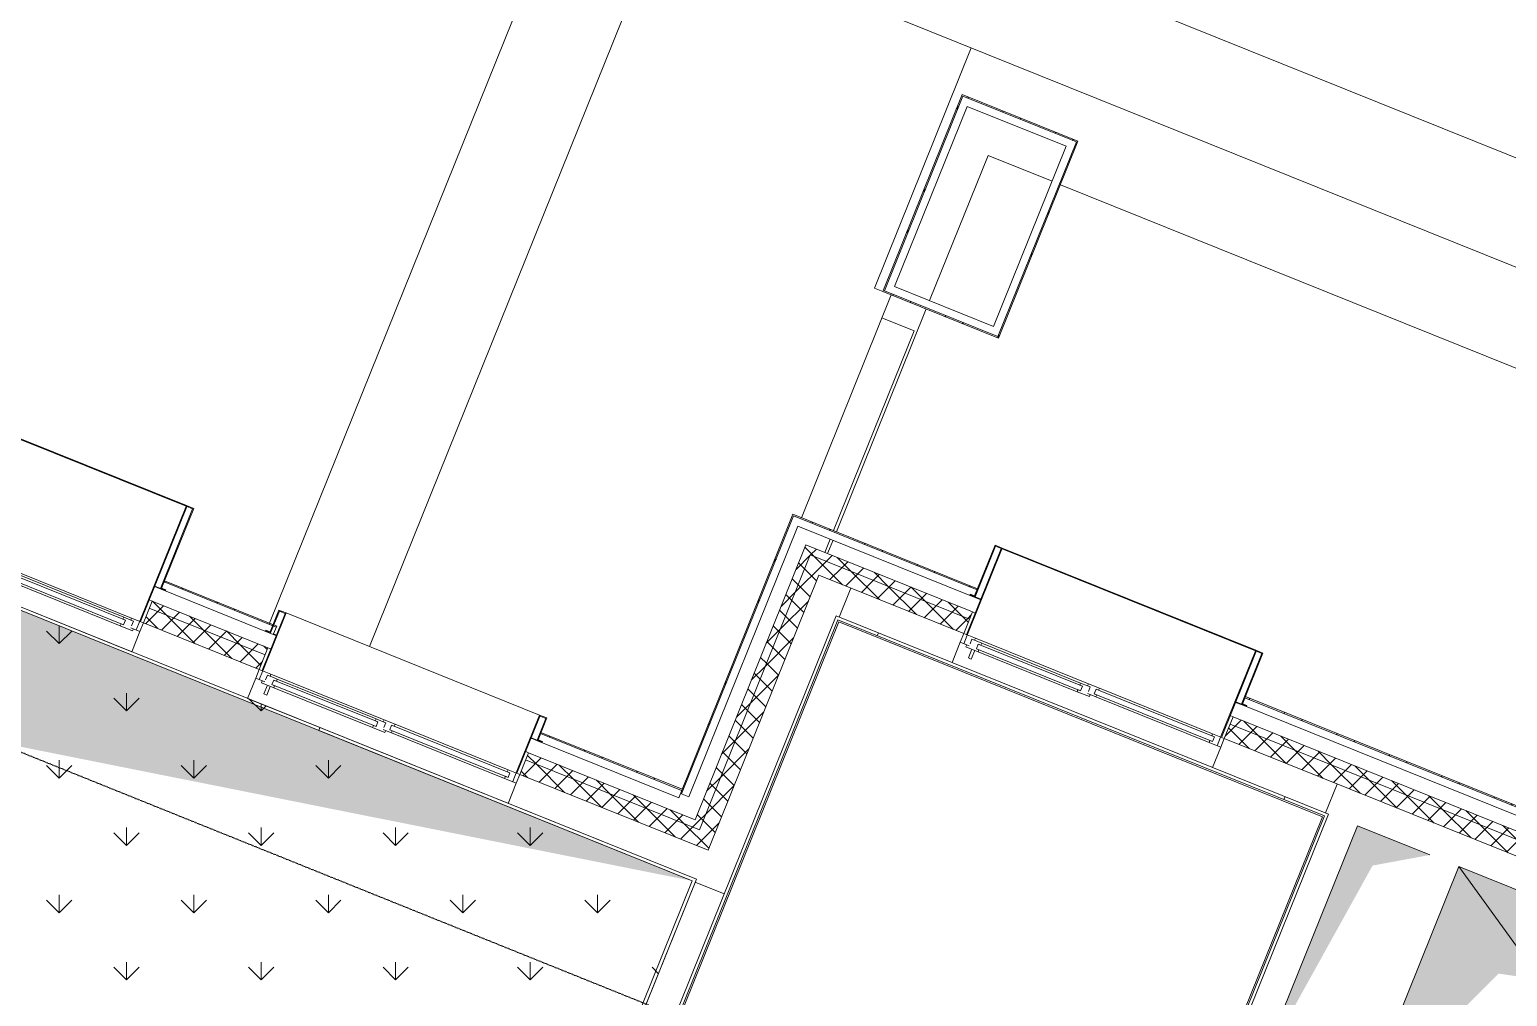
# Model space of a CAD drawing. Header units: millimetres. Extents: x -584918 to 2941280, y 3000189 to 4229862.
# Drawn here: x -459456 to -449988, y 3874109 to 3880306 of the extents above; entities that cross this region are included whole.
import ezdxf

# ---------------------------------------------------------------- set-up
doc = ezdxf.new("R2010")
doc.units = ezdxf.units.MM
doc.linetypes.add('ASVP_Линия разреза', pattern=[20, 0, -10, 0, -10])
for name, color, linetype, lineweight in [('_ Окна', 7, 'Continuous', 0), ('Крыша', 7, 'Continuous', 0), ('Линии', 7, 'Continuous', 0), ('Обобщенные модели', 7, 'Continuous', 0), ('Ограждение', 7, 'Continuous', 0), ('Окна', 7, 'Continuous', 0), ('Перекрытие', 7, 'Continuous', 0), ('Разрезы', 7, 'Continuous', 0), ('Стены внутренние', 7, 'Continuous', 0), ('Стены наружные', 7, 'Continuous', 0), ('Стены отделка', 7, 'Continuous', 0), ('Стены перегородки', 7, 'Continuous', 0), ('Стены штриховка', 7, 'Continuous', 0), ('Узлы', 7, 'Continuous', 0), ('экспертиза условные обозначения', 1, 'Continuous', 0)]:
    doc.layers.add(name, color=color, linetype=linetype, lineweight=lineweight)
pattern_1 = [(45, (-445536.98, 3844560.27), (-235.7317, 235.7317), []), (45, (-445379.83, 3844560.27), (-235.7317, 235.7317), [])]
pattern_2 = [(45, (-445536.98, 3844560.27), (-70.71068, 70.71068), []), (135, (-445536.98, 3844560.27), (-70.71068, -70.71068), [])]

# ---------------------------------------------------------------- blocks, each defined once
blk = doc.blocks.new('Окно_ПВХ_1Створка_1Фрамуга-верх - ОП_2100_h_х1150_1ст1фр-7962691-АР Этаж 02')
at = {"layer": '_ Окна'}
for p, q in [((-519, 100), (-600, 100)), ((-600, 100), (-600, 40)), ((-575, 40), (-575, 100)), ((-519, 86), (-519, 100)), ((519, 100), (519, 86)), ((600, 100), (519, 100)), ((575, 40), (575, 100)), ((600, 40), (600, 100)), ((-600, 40), (-537, 40)), ((-555, 26), (-555, 40)), ((-470, 26), (-555, 26)), ((-537, 54), (-537, 86)), ((-537, 86), (-519, 86)), ((-470, 86), (-519, 86)), ((-488, 72), (-488, 40)), ((-470, 72), (-488, 72)), ((-488, 72), (488, 72)), ((-488, 40), (-470, 40)), ((-488, 40), (488, 40)), ((-470, 86), (-470, 72)), ((-470, 40), (-470, 26)), ((470, 86), (470, 72)), ((470, 86), (519, 86)), ((470, 72), (488, 72)), ((470, 40), (470, 26)), ((488, 40), (470, 40)), ((555, 26), (470, 26)), ((488, 72), (488, 40)), ((519, 86), (537, 86)), ((537, 86), (537, 54)), ((537, 40), (600, 40)), ((555, 40), (555, 26))]:
    blk.add_line(p, q, dxfattribs=at)
at = {"layer": 'Окна'}
for p, q in [((-519, 100), (519, 100)), ((-513.5, -34), (-513.5, 26)), ((-493.5, 26), (-493.5, -34)), ((-470, 86), (470, 86)), ((470, 26), (-470, 26)), ((-493.5, -34), (-513.5, -34))]:
    blk.add_line(p, q, dxfattribs=at)
blk = doc.blocks.new('Окно_ПВХ_2Створки_1Фрамуга-верх - ОП_2100_h_х1750_2ст1фр-7979835-АР Этаж 02')
at = {"layer": '_ Окна'}
for p, q in [((-819, 100), (-900, 100)), ((-900, 100), (-900, 40)), ((-875, 40), (-875, 100)), ((-819, 86), (-819, 100)), ((38, 100), (-38, 100)), ((-38, 100), (-38, 86)), ((38, 86), (38, 100)), ((819, 100), (819, 86)), ((900, 100), (819, 100)), ((875, 40), (875, 100)), ((900, 40), (900, 100)), ((-900, 40), (-837, 40)), ((-855, 26), (-855, 40)), ((-770, 26), (-855, 26)), ((-837, 54), (-837, 86)), ((-837, 86), (-819, 86)), ((-770, 86), (-819, 86)), ((-788, 72), (-788, 40)), ((-770, 72), (-788, 72)), ((-788, 72), (-69, 72)), ((-788, 40), (-770, 40)), ((-788, 40), (-69, 40)), ((-770, 86), (-770, 72)), ((-770, 40), (-770, 26)), ((-87, 86), (-87, 72)), ((-87, 86), (-38, 86)), ((-87, 72), (-69, 72)), ((-87, 40), (-87, 26)), ((-69, 40), (-87, 40)), ((-2, 26), (-87, 26)), ((-69, 72), (-69, 40)), ((-38, 86), (-20, 86)), ((-20, 86), (-20, 54)), ((-20, 40), (20, 40)), ((-2, 40), (-2, 26)), ((20, 54), (20, 86)), ((20, 86), (38, 86)), ((20, 54), (837, 54)), ((20, 54), (38, 54)), ((38, 40), (20, 40)), ((38, 86), (819, 86)), ((38, 54), (38, 40)), ((819, 86), (837, 86)), ((819, 54), (819, 40)), ((837, 54), (819, 54)), ((837, 40), (819, 40)), ((837, 86), (837, 54)), ((837, 40), (900, 40))]:
    blk.add_line(p, q, dxfattribs=at)
at = {"layer": 'Окна'}
for p, q in [((-819, 100), (-38, 100)), ((38, 100), (819, 100)), ((-813.5, -34), (-813.5, 26)), ((-793.5, 26), (-793.5, -34)), ((-770, 86), (-87, 86)), ((-87, 26), (-770, 26)), ((819, 40), (38, 40)), ((-793.5, -34), (-813.5, -34))]:
    blk.add_line(p, q, dxfattribs=at)
blk = doc.blocks.new('Окно_ПВХ_2Створки_1Фрамуга-верх - ОП_2100_h_х1750_2ст1фр-V83-АР Этаж 02')
at = {"layer": '_ Окна'}
for p, q in [((-819, 100), (-900, 100)), ((-900, 100), (-900, 40)), ((-875, 40), (-875, 100)), ((-819, 86), (-819, 100)), ((38, 100), (-38, 100)), ((-38, 100), (-38, 86)), ((38, 86), (38, 100)), ((819, 100), (819, 86)), ((900, 100), (819, 100)), ((875, 40), (875, 100)), ((900, 40), (900, 100)), ((-900, 40), (-837, 40)), ((-855, 26), (-855, 40)), ((-770, 26), (-855, 26)), ((-837, 54), (-837, 86)), ((-837, 86), (-819, 86)), ((-770, 86), (-819, 86)), ((-788, 72), (-788, 40)), ((-770, 72), (-788, 72)), ((-788, 72), (-69, 72)), ((-788, 40), (-770, 40)), ((-788, 40), (-69, 40)), ((-770, 86), (-770, 72)), ((-770, 40), (-770, 26)), ((-87, 86), (-87, 72)), ((-87, 86), (-38, 86)), ((-87, 72), (-69, 72)), ((-87, 40), (-87, 26)), ((-69, 40), (-87, 40)), ((-2, 26), (-87, 26)), ((-69, 72), (-69, 40)), ((-38, 86), (-20, 86)), ((-20, 86), (-20, 54)), ((-20, 40), (20, 40)), ((-2, 40), (-2, 26)), ((20, 54), (20, 86)), ((20, 86), (38, 86)), ((20, 54), (837, 54)), ((20, 54), (38, 54)), ((38, 40), (20, 40)), ((38, 86), (819, 86)), ((38, 54), (38, 40)), ((819, 86), (837, 86)), ((819, 54), (819, 40)), ((837, 54), (819, 54)), ((837, 40), (819, 40)), ((837, 86), (837, 54)), ((837, 40), (900, 40))]:
    blk.add_line(p, q, dxfattribs=at)
at = {"layer": 'Окна'}
for p, q in [((-819, 100), (-38, 100)), ((38, 100), (819, 100)), ((-813.5, -34), (-813.5, 26)), ((-793.5, 26), (-793.5, -34)), ((-770, 86), (-87, 86)), ((-87, 26), (-770, 26)), ((819, 40), (38, 40)), ((-793.5, -34), (-813.5, -34))]:
    blk.add_line(p, q, dxfattribs=at)
blk = doc.blocks.new('Откос с зашивкой _верх_низ_ - Откос-7924462-АР Этаж 02')
at = {"layer": 'Обобщенные модели'}
for p, q in [((-580, 300), (-580, -500)), ((-575, -500), (-575, 300)), ((575, 300), (575, -500)), ((580, -500), (580, 300)), ((-620, 55), (-655, 55)), ((-655, 55), (-655, 50)), ((-655, 50), (-625, 50)), ((-625, 50), (-625, -500)), ((-620, -495), (-620, 55)), ((-620, 55), (-580, 55)), ((580, 55), (620, 55)), ((655, 55), (620, 55)), ((620, 55), (620, -495)), ((625, -500), (625, 50)), ((625, 50), (655, 50)), ((655, 50), (655, 55)), ((-625, -500), (-575, -500)), ((-575, -495), (-620, -495)), ((-580, -500), (-575, -500)), ((-575, -500), (-575, -495)), ((575, -495), (-575, -495)), ((-575, -500), (575, -500)), ((575, -500), (-575, -500)), ((620, -495), (575, -495)), ((575, -495), (575, -500)), ((575, -500), (580, -500)), ((575, -500), (625, -500))]:
    blk.add_line(p, q, dxfattribs=at)
blk = doc.blocks.new('Откос с зашивкой _верх_низ_ - Откос-V90-АР Этаж 02')
at = {"layer": 'Обобщенные модели'}
for p, q in [((-880, 300), (-880, -100)), ((-875, -100), (-875, 300)), ((875, 300), (875, -100)), ((880, -100), (880, 300)), ((-920, 55), (-955, 55)), ((-955, 55), (-955, 50)), ((-955, 50), (-925, 50)), ((-925, 50), (-925, -100)), ((-920, -95), (-920, 55)), ((-920, 55), (-880, 55)), ((880, 55), (900, 55)), ((955, 55), (920, 55)), ((920, 55), (920, -95)), ((925, -100), (925, 50)), ((925, 50), (955, 50)), ((955, 50), (955, 55)), ((-925, -100), (-875, -100)), ((-875, -95), (-920, -95)), ((-880, -100), (-875, -100)), ((-875, -100), (-875, -95)), ((-875, -100), (875, -100)), ((875, -100), (-875, -100)), ((920, -95), (875, -95)), ((875, -95), (875, -100)), ((875, -100), (880, -100)), ((875, -100), (925, -100))]:
    blk.add_line(p, q, dxfattribs=at)
blk = doc.blocks.new('Откос с зашивкой _верх_низ_ - Откос-7920893-АР Этаж 02')
at = {"layer": 'Обобщенные модели'}
for p, q in [((-880, 300), (-880, -300)), ((-875, -300), (-875, 300)), ((875, 300), (875, -300)), ((880, -300), (880, 300)), ((-920, 55), (-955, 55)), ((-955, 55), (-955, 50)), ((-955, 50), (-925, 50)), ((-925, 50), (-925, -300)), ((-920, -295), (-920, 55)), ((-920, 55), (-880, 55)), ((880, 55), (920, 55)), ((955, 55), (920, 55)), ((920, 55), (920, -295)), ((925, -300), (925, 50)), ((925, 50), (955, 50)), ((955, 50), (955, 55)), ((-925, -300), (-875, -300)), ((-875, -295), (-920, -295)), ((-880, -300), (-875, -300)), ((-875, -300), (-875, -295)), ((875, -295), (-875, -295)), ((-875, -300), (875, -300)), ((875, -300), (-875, -300)), ((920, -295), (875, -295)), ((875, -295), (875, -300)), ((875, -300), (880, -300)), ((875, -300), (925, -300))]:
    blk.add_line(p, q, dxfattribs=at)
blk = doc.blocks.new('Ограждение - Ограждение-7956495-АР Этаж 02')
at = {"layer": 'Ограждение'}
for p, q in [((-12382.2, 31941.8), (-10232.9, 37275)), ((-10232.9, 37275), (-865, 33499.9)), ((-9873, 36429.2), (-11741.9, 31791.6)), ((-1710.8, 33140), (-9873, 36429.2))]:
    blk.add_line(p, q, dxfattribs=at)

msp = doc.modelspace()

# ---------------------------------------------------------------- hatches: boundary and pattern name
at = {"layer": 'Стены наружные'}
h = msp.add_hatch(dxfattribs=at)
h.set_pattern_fill('FP_36', color=256, style=0, pattern_type=2)
h.set_pattern_definition(pattern_2)
h.paths.add_polyline_path([(-457947.521, 3876297.876), (-457928.832, 3876344.252), (-458670.847, 3876643.273), (-458689.536, 3876596.897), (-457961.71, 3876303.594)])
h.paths.add_polyline_path([(-459802.559, 3877045.428), (-459783.87, 3877091.804), (-461778.035, 3877895.423), (-461796.724, 3877849.047), (-459839.936, 3877060.491)])
h.paths.add_polyline_path([(-464069.146, 3878764.799), (-464050.457, 3878811.175), (-466090.998, 3879633.483), (-466109.687, 3879587.107), (-464070.783, 3878765.459)])
h.paths.add_polyline_path([(-467779.221, 3880259.904), (-467760.532, 3880306.28), (-468502.547, 3880605.301), (-468521.236, 3880558.925), (-467793.422, 3880265.627)])
h = msp.add_hatch(dxfattribs=at)
h.set_pattern_fill('FP_36', color=256, style=0, pattern_type=2)
h.set_pattern_definition(pattern_2)
h.paths.add_polyline_path([(-457984.898, 3876205.124), (-457947.521, 3876297.876), (-458689.536, 3876596.897), (-458726.914, 3876504.145), (-458007.325, 3876214.162)])
h.paths.add_polyline_path([(-459839.936, 3876952.677), (-459802.559, 3877045.428), (-461796.724, 3877849.047), (-461834.102, 3877756.296), (-459862.363, 3876961.714)])
h.paths.add_polyline_path([(-464106.523, 3878672.047), (-464069.146, 3878764.799), (-466109.687, 3879587.107), (-466147.065, 3879494.355), (-464336.685, 3878764.799)])
h.paths.add_polyline_path([(-467816.599, 3880167.152), (-467779.221, 3880259.904), (-468428.484, 3880521.548), (-468465.862, 3880428.796), (-467820.034, 3880168.537)])
h = msp.add_hatch(dxfattribs=at)
h.set_pattern_fill('FP_17', color=256, style=0, pattern_type=2)
h.set_pattern_definition(pattern_1)
h.paths.add_polyline_path([(-453982.502, 3878624.481), (-453477.157, 3879878.486), (-453484.577, 3879881.477), (-453989.922, 3878627.471)])
h = msp.add_hatch(dxfattribs=at)
h.set_pattern_fill('FP_17', color=256, style=0, pattern_type=2)
h.set_pattern_definition(pattern_1)
h.paths.add_polyline_path([(-452742.562, 3879582.456), (-452739.571, 3879589.876), (-453481.587, 3879888.897), (-453484.577, 3879881.477), (-452749.982, 3879585.446)])
h = msp.add_hatch(dxfattribs=at)
h.set_pattern_fill('FP_17', color=256, style=0, pattern_type=2)
h.set_pattern_definition(pattern_1)
h.paths.add_polyline_path([(-453247.907, 3878328.45), (-452742.562, 3879582.456), (-452749.982, 3879585.446), (-453255.327, 3878331.44), (-453252.337, 3878330.235)])
h = msp.add_hatch(dxfattribs=at)
h.set_pattern_fill('FP_17', color=256, style=0, pattern_type=2)
h.set_pattern_definition(pattern_1)
h.paths.add_polyline_path([(-453255.327, 3878331.44), (-453252.337, 3878338.86), (-453979.512, 3878631.901), (-453982.502, 3878624.481), (-453273.74, 3878338.86)])
h = msp.add_hatch(dxfattribs=at)
h.set_pattern_fill('FP_17', color=256, style=0, pattern_type=2)
h.set_pattern_definition(pattern_1)
h.paths.add_polyline_path([(-455279.132, 3875406.918), (-454561.108, 3877188.682), (-454568.528, 3877191.672), (-455286.552, 3875409.908)])
h = msp.add_hatch(dxfattribs=at)
h.set_pattern_fill('FP_17', color=256, style=0, pattern_type=2)
h.set_pattern_definition(pattern_1)
h.paths.add_polyline_path([(-453385.941, 3876715.107), (-453382.951, 3876722.527), (-454565.538, 3877199.092), (-454568.528, 3877191.672), (-453398.872, 3876720.318)])
h = msp.add_hatch(dxfattribs=at)
h.set_pattern_fill('FP_36', color=256, style=0, pattern_type=2)
h.set_pattern_definition(pattern_2)
h.paths.add_polyline_path([(-455146.275, 3875222.923), (-454436.1, 3876985.209), (-454482.476, 3877003.898), (-455192.651, 3875241.612), (-455184.345, 3875238.265)])
h = msp.add_hatch(dxfattribs=at)
h.set_pattern_fill('FP_36', color=256, style=0, pattern_type=2)
h.set_pattern_definition(pattern_2)
h.paths.add_polyline_path([(-447776.653, 3874247.644), (-447757.964, 3874294.02), (-451746.296, 3875901.258), (-451764.984, 3875854.882), (-447796.034, 3874255.454)])
h.paths.add_polyline_path([(-453434.518, 3876527.679), (-453415.83, 3876574.055), (-454436.1, 3876985.209), (-454454.789, 3876938.833), (-453446.154, 3876532.368)])
h = msp.add_hatch(dxfattribs=at)
h.set_pattern_fill('FP_36', color=256, style=0, pattern_type=2)
h.set_pattern_definition(pattern_2)
h.paths.add_polyline_path([(-455072.212, 3875139.169), (-454362.037, 3876901.455), (-454454.789, 3876938.833), (-455164.964, 3875176.547), (-455090.763, 3875146.645)])
h = msp.add_hatch(dxfattribs=at)
h.set_pattern_fill('FP_36', color=256, style=0, pattern_type=2)
h.set_pattern_definition(pattern_2)
h.paths.add_polyline_path([(-447721.279, 3874117.514), (-447683.901, 3874210.266), (-451764.984, 3875854.882), (-451802.362, 3875762.13), (-447758.68, 3874132.586)])
h.paths.add_polyline_path([(-453471.896, 3876434.927), (-453434.518, 3876527.679), (-454362.037, 3876901.455), (-454399.415, 3876808.703), (-453475.331, 3876436.312)])
h = msp.add_hatch(dxfattribs=at)
h.set_pattern_fill('FP_17', color=256, style=0, pattern_type=2)
h.set_pattern_definition(pattern_1)
h.paths.add_polyline_path([(-457875.756, 3876475.96), (-457872.766, 3876483.38), (-458591.593, 3876773.056), (-458594.583, 3876765.636), (-457875.832, 3876475.99)])
h = msp.add_hatch(dxfattribs=at)
h.set_pattern_fill('FP_17', color=256, style=0, pattern_type=2)
h.set_pattern_definition(pattern_1)
h.paths.add_polyline_path([(-447890.392, 3874500.483), (-447887.402, 3874507.903), (-451667.041, 3876031.041), (-451670.031, 3876023.621), (-447898.241, 3874503.646)])
h = msp.add_hatch(dxfattribs=at)
h.set_pattern_fill('FP_17', color=256, style=0, pattern_type=2)
h.set_pattern_definition(pattern_1)
h.paths.add_polyline_path([(-455278.703, 3875429.386), (-455275.713, 3875436.806), (-456180.044, 3875801.238), (-456183.034, 3875793.818), (-455279.132, 3875429.559)])
h = msp.add_hatch(dxfattribs=at)
h.set_pattern_fill('FP_36', color=256, style=0, pattern_type=2)
h.set_pattern_definition(pattern_2)
h.paths.add_polyline_path([(-455109.59, 3875046.418), (-455072.212, 3875139.169), (-456277.987, 3875625.079), (-456315.364, 3875532.327), (-455174.173, 3875072.443)])
h = msp.add_hatch(dxfattribs=at)
h.set_pattern_fill('FP_36', color=256, style=0, pattern_type=2)
h.set_pattern_definition(pattern_2)
h.paths.add_polyline_path([(-455164.964, 3875176.547), (-455146.275, 3875222.923), (-456259.298, 3875671.455), (-456277.987, 3875625.079), (-455184.345, 3875184.357)])
at = {"layer": 'Узлы'}
h = msp.add_hatch(color=256, dxfattribs=at)
h.paths.add_polyline_path([(-437255.543, 3863970.181), (-436689.837, 3864720.898), (-435990.934, 3864700.429), (-436825.701, 3865036.827), (-437238.931, 3864011.404)])
h.paths.add_polyline_path([(-439685.089, 3865164.88), (-440961.341, 3865679.191), (-441036.096, 3865493.687), (-440914.853, 3865563.687), (-439713.468, 3865174.084)])
h.paths.add_polyline_path([(-436750.945, 3865222.331), (-436093.94, 3866094.207), (-435430.269, 3866091.707), (-436265.036, 3866428.106), (-436657.501, 3865454.211)])
h.paths.add_polyline_path([(-444544.873, 3867285.023), (-446121.655, 3867920.442), (-446252.477, 3867595.811), (-446063.076, 3867749.184), (-444553.871, 3867287.774)])
h.paths.add_polyline_path([(-443797.32, 3869140.06), (-445374.102, 3869775.48), (-445448.858, 3869589.976), (-445310.294, 3869669.976), (-443807.426, 3869143.6)])
h.paths.add_polyline_path([(-437188.679, 3871921.51), (-436841.27, 3872574.891), (-436694.879, 3872585.032), (-436889.658, 3872663.525), (-437181.203, 3871940.06)])
h.paths.add_polyline_path([(-450935.755, 3873364.424), (-450044.8, 3874255.379), (-447796.034, 3873932.011), (-450300.335, 3874941.206), (-450920.804, 3873401.525)])
h.paths.add_polyline_path([(-451585.018, 3873626.068), (-450852.262, 3874947.996), (-450485.839, 3875015.962), (-450949.598, 3875202.85), (-451544.405, 3873726.849)])
h.paths.add_polyline_path([(-461556.677, 3873709.268), (-459680.64, 3875742.729), (-455210.371, 3874849.839), (-460274.624, 3876890.657), (-461553.664, 3873716.743)])
at = {"layer": 'экспертиза условные обозначения'}
h = msp.add_hatch(dxfattribs=at)
h.set_pattern_fill('GRASS', color=2, scale=24)
h.set_pattern_definition([(90, (-514872.35, 3487129.7), (-431.0523, 431.0523), [114.3, -747.8046]), (45, (-514872.35, 3487129.7), (-431.0523, 431.0523), [114.3, -495.3]), (135, (-514872.35, 3487129.7), (-431.0523, -431.0523), [114.3, -495.3])])
h.paths.add_polyline_path([(-460285.699, 3876916.683), (-461575.227, 3873716.743), (-456473.873, 3871660.974), (-455184.345, 3874860.914)])
at = {"layer": 'экспертиза условные обозначения', "lineweight": -3}
h = msp.add_hatch(dxfattribs=at)
h.set_pattern_fill('GRASS', color=3, scale=24)
h.set_pattern_definition([(90, (-445940.84, 3599179.46), (-431.0523, 431.0523), [114.3, -747.8046]), (45, (-445940.84, 3599179.46), (-431.0523, 431.0523), [114.3, -495.3]), (135, (-445940.84, 3599179.46), (-431.0523, -431.0523), [114.3, -495.3])])
edge = h.paths.add_edge_path()
edge.add_line((-464117.667, 3872531.111), (-463407.492, 3874293.397))
edge.add_line((-463407.492, 3874293.397), (-446452.447, 3867460.767))
edge.add_line((-446452.447, 3867460.767), (-447162.622, 3865698.481))
edge.add_line((-447162.622, 3865698.481), (-451766.386, 3867559.12))
edge.add_arc((-452188.302, 3866523.809), 1117.981, 67.8278443, 178.9159405)
edge.add_line((-453306.082, 3866544.96), (-453306.082, 3864709.598))
edge.add_line((-453306.082, 3864709.598), (-456258.851, 3864709.598))
edge.add_line((-456258.851, 3864709.598), (-456256.082, 3869363.01))
edge.add_line((-456256.082, 3869363.01), (-460266.386, 3870984.493))
edge.add_line((-460266.386, 3870984.493), (-462958.851, 3872069.516))

# ---------------------------------------------------------------- linework, layer by layer
at = {"layer": 'Крыша'}
for p, q in [((-454043.718, 3878649.15), (-453423.25, 3880188.832)), ((-453989.922, 3878627.471), (-454043.718, 3878649.15)), ((-454511.742, 3877177.413), (-453936.126, 3878605.792))]:
    msp.add_line(p, q, dxfattribs=at)
at = {"layer": 'Линии'}
for p, q in [((-455210.371, 3874849.839), (-460274.624, 3876890.657)), ((-450949.598, 3875202.85), (-451585.018, 3873626.068)), ((-450485.839, 3875015.962), (-450949.598, 3875202.85)), ((-450300.335, 3874941.206), (-450935.755, 3873364.424)), ((-450300.335, 3874941.206), (-448431.454, 3872355.228)), ((-447796.034, 3873932.011), (-450300.335, 3874941.206))]:
    msp.add_line(p, q, dxfattribs=at)
at = {"layer": 'Перекрытие'}
for p, q in [((-453315.464, 3879498.508), (-453689.988, 3878569.134)), ((-452905.5, 3879333.299), (-453315.464, 3879498.508)), ((-447472.095, 3877143.718), (-452851.704, 3879311.62)), ((-453711.667, 3878515.338), (-454287.282, 3877086.959)), ((-453790.021, 3878374.411), (-453995.93, 3878457.389)), ((-454305.832, 3877094.435), (-453790.021, 3878374.411)), ((-454361.899, 3876955.307), (-454327.511, 3877040.639)), ((-454308.961, 3877033.163), (-454343.349, 3876947.831)), ((-454195.361, 3876726.473), (-454270.116, 3876540.969)), ((-451153.653, 3875285.081), (-451078.897, 3875470.584)), ((-455006.317, 3874767.608), (-455191.821, 3874842.363))]:
    msp.add_line(p, q, dxfattribs=at)
at = {"layer": 'Разрезы', "linetype": 'ASVP_Линия разреза'}
msp.add_line((-475587.767, 3882153.064), (-407776.35, 3854826.075), dxfattribs=at)
at = {"layer": 'Стены внутренние'}
for p, q in [((-458801.669, 3876318.641), (-459914.691, 3876767.173)), ((-454272.054, 3876509.406), (-456230.642, 3871649.207)), ((-451174.141, 3875260.993), (-454272.054, 3876509.406)), ((-458749.34, 3876448.494), (-458801.669, 3876318.641)), ((-453546.651, 3876249.423), (-453494.323, 3876379.276)), ((-458059.654, 3876019.62), (-458007.325, 3876149.473)), ((-457595.894, 3875832.732), (-458059.654, 3876019.62)), ((-451824.789, 3875706.479), (-451877.117, 3875576.626)), ((-456337.791, 3875476.676), (-456390.12, 3875346.823)), ((-453132.729, 3870400.794), (-451174.141, 3875260.993))]:
    msp.add_line(p, q, dxfattribs=at)
at = {"layer": 'Стены наружные'}
for p, q in [((-458613.272, 3876719.26), (-458655.01, 3876736.08)), ((-453362.892, 3876651.911), (-453404.63, 3876668.731)), ((-458689.398, 3876650.748), (-458670.847, 3876643.273)), ((-453415.83, 3876574.055), (-453397.279, 3876566.58)), ((-457875.894, 3876422.108), (-457894.445, 3876429.584)), ((-457928.832, 3876344.252), (-457910.282, 3876336.776)), ((-451764.846, 3875908.733), (-451746.296, 3875901.258)), ((-451688.72, 3875977.245), (-451730.459, 3875994.065)), ((-456201.723, 3875747.442), (-456243.461, 3875764.262)), ((-456277.848, 3875678.93), (-456259.298, 3875671.455))]:
    msp.add_line(p, q, dxfattribs=at)
at = {"layer": 'Стены отделка'}
for p, q in [((-453481.587, 3879888.897), (-453989.922, 3878627.471)), ((-452739.571, 3879589.876), (-453481.587, 3879888.897)), ((-453914.447, 3878659.588), (-453449.469, 3879813.422)), ((-453449.469, 3879813.422), (-452815.047, 3879557.759)), ((-452815.047, 3879557.759), (-453280.024, 3878403.925)), ((-453247.907, 3878328.45), (-452739.571, 3879589.876)), ((-453280.024, 3878403.925), (-453914.447, 3878659.588)), ((-453989.922, 3878627.471), (-453247.907, 3878328.45)), ((-454565.538, 3877199.092), (-455297.392, 3875383.01)), ((-453382.951, 3876722.527), (-454565.538, 3877199.092)), ((-455232.756, 3875388.229), (-454533.421, 3877123.617)), ((-454533.421, 3877123.617), (-453404.63, 3876668.731)), ((-458591.593, 3876773.056), (-458613.272, 3876719.26)), ((-457872.766, 3876483.38), (-458591.593, 3876773.056)), ((-458613.272, 3876719.26), (-457894.445, 3876429.584)), ((-453404.63, 3876668.731), (-453382.951, 3876722.527)), ((-457894.445, 3876429.584), (-457872.766, 3876483.38)), ((-454288.666, 3876548.444), (-456269.681, 3871632.594)), ((-456243.655, 3871643.669), (-454277.592, 3876522.419)), ((-451135.102, 3875277.605), (-454288.666, 3876548.444)), ((-454277.592, 3876522.419), (-451161.128, 3875266.53)), ((-454017.831, 3876439.302), (-454025.306, 3876420.751)), ((-451667.041, 3876031.041), (-451688.72, 3875977.245)), ((-447887.402, 3874507.903), (-451667.041, 3876031.041)), ((-451688.72, 3875977.245), (-447909.081, 3874454.107)), ((-457595.894, 3875832.732), (-457603.37, 3875814.182)), ((-457603.37, 3875814.182), (-455210.371, 3874849.839)), ((-455184.345, 3874860.914), (-457595.894, 3875832.732)), ((-456180.044, 3875801.238), (-456201.723, 3875747.442)), ((-456201.723, 3875747.442), (-455297.392, 3875383.01)), ((-455275.713, 3875436.806), (-456180.044, 3875801.238)), ((-455286.552, 3875409.908), (-455232.756, 3875388.229)), ((-451413.358, 3875389.738), (-451420.833, 3875371.188)), ((-451161.128, 3875266.53), (-453127.191, 3870387.781)), ((-453116.116, 3870361.755), (-451135.102, 3875277.605)), ((-456529.94, 3871521.846), (-455184.345, 3874860.914)), ((-455210.371, 3874849.839), (-456555.966, 3871510.771))]:
    msp.add_line(p, q, dxfattribs=at)
at = {"layer": 'Стены перегородки'}
for p, q in [((-454482.476, 3877003.898), (-455192.651, 3875241.612)), ((-453415.83, 3876574.055), (-454482.476, 3877003.898)), ((-455109.59, 3875046.418), (-454399.415, 3876808.703)), ((-454399.415, 3876808.703), (-453471.896, 3876434.927)), ((-458670.847, 3876643.273), (-458726.914, 3876504.145)), ((-457928.832, 3876344.252), (-458670.847, 3876643.273)), ((-453471.896, 3876434.927), (-453415.83, 3876574.055)), ((-458726.914, 3876504.145), (-457984.898, 3876205.124)), ((-457984.898, 3876205.124), (-457928.832, 3876344.252)), ((-451746.296, 3875901.258), (-451802.362, 3875762.13)), ((-447804.34, 3874312.709), (-451746.296, 3875901.258)), ((-451802.362, 3875762.13), (-447721.279, 3874117.514)), ((-456259.298, 3875671.455), (-456315.364, 3875532.327)), ((-455192.651, 3875241.612), (-456259.298, 3875671.455)), ((-456315.364, 3875532.327), (-455109.59, 3875046.418))]:
    msp.add_line(p, q, dxfattribs=at)
at = {"layer": 'Стены штриховка'}
for p, q in [((-453477.157, 3879878.486), (-453979.512, 3878631.901)), ((-452749.982, 3879585.446), (-453477.157, 3879878.486)), ((-453252.337, 3878338.86), (-452749.982, 3879585.446)), ((-453979.512, 3878631.901), (-453252.337, 3878338.86)), ((-455279.132, 3875406.918), (-454561.108, 3877188.682)), ((-453385.941, 3876715.107), (-454561.108, 3877188.682)), ((-454454.789, 3876938.833), (-455164.964, 3875176.547)), ((-453434.518, 3876527.679), (-454454.789, 3876938.833)), ((-457875.756, 3876475.96), (-458594.583, 3876765.636)), ((-457947.521, 3876297.876), (-458689.536, 3876596.897)), ((-447882.972, 3874497.493), (-451670.031, 3876023.621)), ((-447776.653, 3874247.644), (-451764.984, 3875854.882)), ((-455278.703, 3875429.386), (-456183.034, 3875793.818)), ((-455164.964, 3875176.547), (-456277.987, 3875625.079))]:
    msp.add_line(p, q, dxfattribs=at)
at = {"layer": 'экспертиза условные обозначения', "color": 2}
msp.add_lwpolyline([(-460285.699, 3876916.683), (-461575.227, 3873716.743), (-456473.873, 3871660.974), (-455184.345, 3874860.914), (-460285.699, 3876916.683)], dxfattribs=at)

# ---------------------------------------------------------------- block references
at = {"layer": 'Обобщенные модели'}
for name, p, rotation in [('Откос с зашивкой _верх_низ_ - Откос-7924462-АР Этаж 02', (-459171.292, 3877006.666), 158.051300916457), ('Откос с зашивкой _верх_низ_ - Откос-7920893-АР Этаж 02', (-452524.997, 3876376.783), 158.0513009164576), ('Откос с зашивкой _верх_низ_ - Откос-V90-АР Этаж 02', (-457037.999, 3876146.981), 158.0513009164577)]:
    msp.add_blockref(name, p, dxfattribs=dict(at, rotation=rotation))
at = {"layer": 'Ограждение'}
msp.add_blockref('Ограждение - Ограждение-7956495-АР Этаж 02', (-445536.981, 3844560.265), dxfattribs=at)
at = {"layer": 'Окна'}
for name, p, rotation in [('Окно_ПВХ_1Створка_1Фрамуга-верх - ОП_2100_h_х1150_1ст1фр-7962691-АР Этаж 02', (-459320.803, 3876635.659), 338.0513009164579), ('Окно_ПВХ_2Створки_1Фрамуга-верх - ОП_2100_h_х1750_2ст1фр-V83-АР Этаж 02', (-452674.507, 3876005.777), 338.0513009164575), ('Окно_ПВХ_2Створки_1Фрамуга-верх - ОП_2100_h_х1750_2ст1фр-7979835-АР Этаж 02', (-457187.509, 3875775.973), 338.0513009164579)]:
    msp.add_blockref(name, p, dxfattribs=dict(at, rotation=rotation))

doc.saveas('drawing.dxf')
